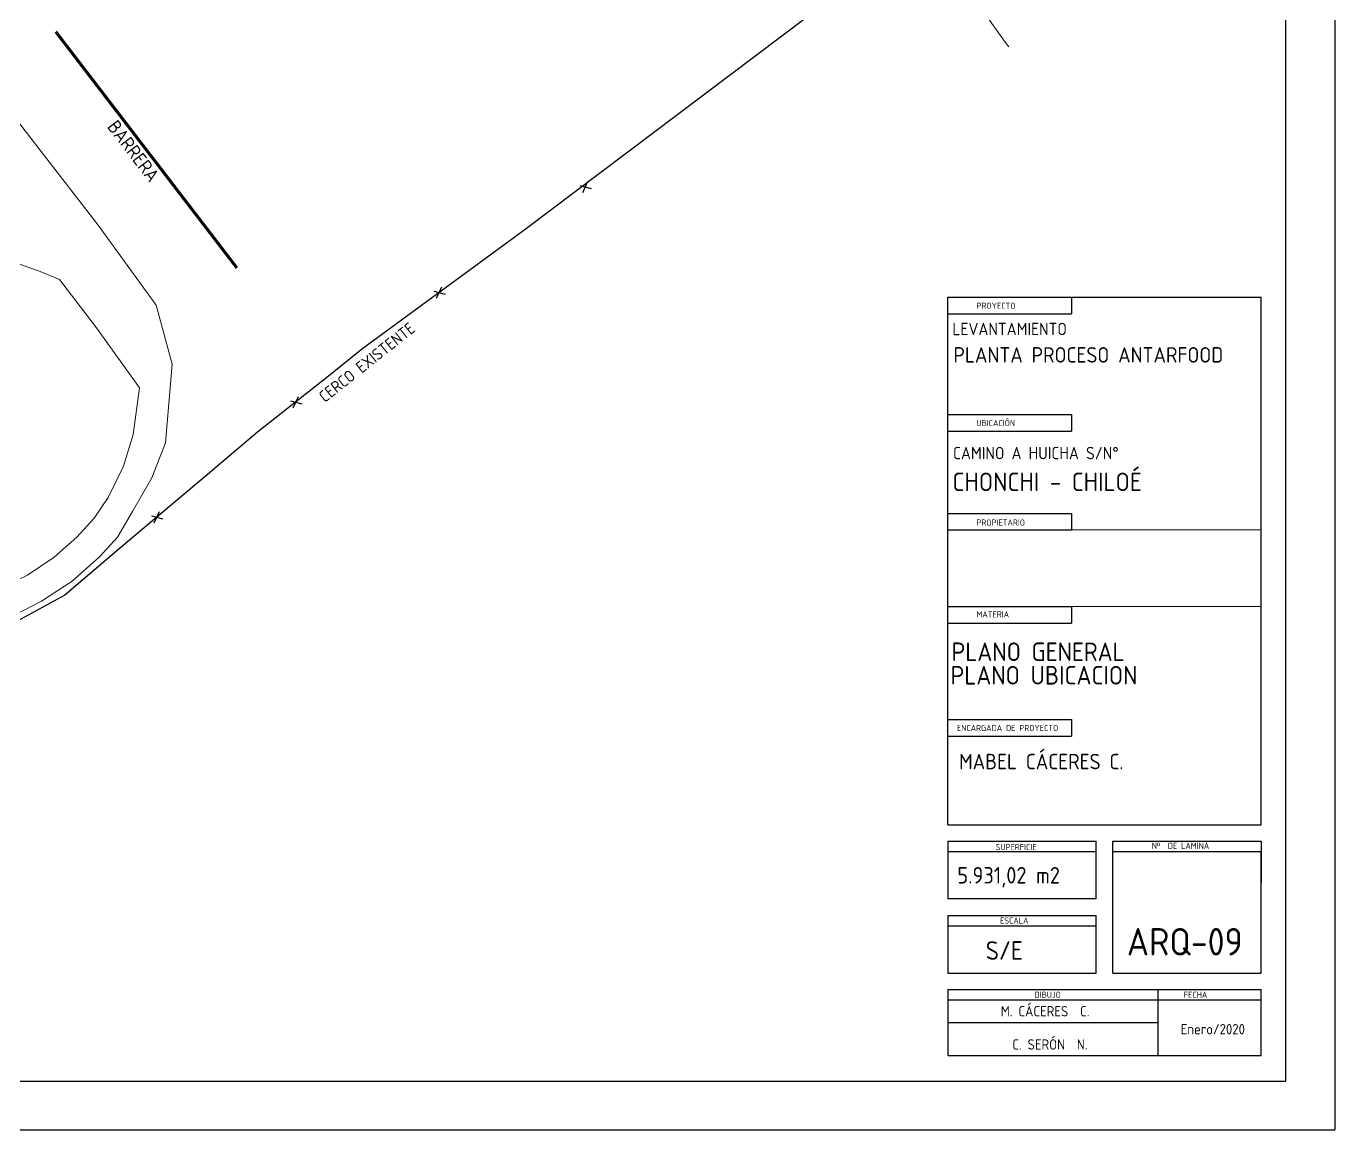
# Model space of a CAD drawing. Header units: inches. Extents: x 725.5 to 800.4, y -655.3 to -591.9.
# Drawn here: x 771.78 to 800.36, y -655.28 to -631.18 of the extents above; entities that cross this region are included whole.
import ezdxf

# ---------------------------------------------------------------- set-up
doc = ezdxf.new("R2010")
doc.units = ezdxf.units.IN
doc.header["$MEASUREMENT"] = 0
doc.linetypes.add('CONTINUA', pattern=[0])
doc.layers.add('101_FORMATO_E', color=7, linetype='Continuous')
doc.layers.add('CERCO', color=7, linetype='Continuous')
doc.layers.add('ACHUTECH', color=24, linetype='Continuous', lineweight=18)
doc.layers.add('muro', color=7, linetype='Continuous', lineweight=70)
doc.styles.get("Standard").update_dxf_attribs({"font": 'isocp2.shx'})
picture_1 = doc.add_image_def('image1.png', size_in_pixel=(454, 111))

# ---------------------------------------------------------------- blocks, each defined once
blk = doc.blocks.new('A$C5E903277')
at = {"layer": 'CERCO'}
for p, q in [((1.05, 0.09), (0, 0.98)), ((0.22, 0), (0.87, 1.13))]:
    blk.add_line(p, q, dxfattribs=at)

msp = doc.modelspace()

# ---------------------------------------------------------------- linework, layer by layer
at = {"layer": '101_FORMATO_E', "color": 7}
for p, q in [((800.363, -591.885), (800.363, -655.282)), ((799.296, -654.22), (799.296, -592.981)), ((791.911, -648.62), (791.911, -637.1)), ((791.911, -637.1), (798.751, -637.1)), ((794.611, -637.1), (794.611, -637.46)), ((798.751, -648.62), (798.751, -637.1)), ((798.751, -637.1), (798.751, -637.1)), ((791.911, -637.46), (794.611, -637.46)), ((791.911, -639.662), (794.611, -639.662)), ((794.611, -639.662), (794.611, -640.022)), ((791.911, -640.022), (794.611, -640.022)), ((791.911, -641.822), (794.611, -641.822)), ((794.611, -641.822), (794.611, -642.182)), ((791.911, -642.182), (794.611, -642.182)), ((791.911, -643.854), (794.611, -643.854)), ((794.611, -643.854), (794.611, -644.214)), ((791.911, -644.214), (794.611, -644.214)), ((791.911, -646.322), (794.611, -646.322)), ((794.611, -646.322), (794.611, -646.682)), ((791.911, -646.682), (794.611, -646.682)), ((791.911, -648.62), (798.751, -648.62)), ((791.911, -648.98), (791.911, -650.24)), ((791.911, -648.98), (795.151, -648.98)), ((795.151, -650.24), (795.151, -648.98)), ((795.511, -649.88), (795.511, -648.98)), ((795.511, -648.98), (798.751, -648.98)), ((795.511, -648.98), (798.751, -648.98)), ((798.751, -648.98), (798.751, -649.88)), ((791.911, -649.205), (795.151, -649.205)), ((795.511, -651.86), (795.511, -649.205)), ((795.511, -649.205), (798.751, -649.205)), ((798.751, -651.86), (798.751, -649.205)), ((795.151, -650.24), (791.911, -650.24)), ((791.911, -650.6), (791.911, -651.86)), ((791.911, -650.6), (795.151, -650.6)), ((791.911, -650.825), (795.151, -650.825)), ((795.151, -651.86), (795.151, -650.6)), ((791.911, -651.86), (795.151, -651.86)), ((795.511, -651.86), (798.751, -651.86)), ((791.911, -652.22), (791.911, -653.66)), ((791.911, -652.22), (798.751, -652.22)), ((791.911, -652.22), (791.911, -653.66)), ((791.911, -652.22), (798.751, -652.22)), ((796.501, -653.66), (796.501, -652.22)), ((798.751, -653.66), (798.751, -652.22)), ((798.751, -653.66), (798.751, -652.22)), ((791.911, -652.445), (798.751, -652.445)), ((791.911, -652.94), (796.501, -652.94)), ((791.911, -653.66), (798.751, -653.66)), ((791.911, -653.66), (798.751, -653.66)), ((726.617, -654.22), (799.296, -654.22)), ((726.617, -654.22), (799.296, -654.22)), ((725.502, -655.282), (800.363, -655.282)), ((725.502, -655.282), (800.363, -655.282))]:
    msp.add_line(p, q, dxfattribs=at)
at = {"layer": 'ACHUTECH', "color": 7, "linetype": 'CONTINUA', "lineweight": 13, "ltscale": 500}
for p, q in [((772.41, -631.315), (776.366, -636.468)), ((772.425, -631.303), (776.381, -636.456)), ((772.441, -631.291), (776.397, -636.444)), ((726.617, -654.22), (795.677, -654.22))]:
    msp.add_line(p, q, dxfattribs=at)
for points in [[(771.632, -633.307), (773.351, -635.521), (774.617, -637.273), (774.971, -638.562), (774.824, -640.279), (774.527, -641.044), (774.105, -641.779), (773.772, -642.335), (773.38, -642.77), (772.786, -643.298), (772.117, -643.734), (771.34, -644.138)], [(771.093, -643.513), (771.807, -643.166), (772.393, -642.774), (772.883, -642.337), (773.264, -641.921), (773.574, -641.469), (773.903, -640.791), (774.118, -640.098), (774.257, -639.075), (773.318, -637.769), (772.51, -636.709), (772.047, -636.521), (770.324, -635.918)]]:
    msp.add_lwpolyline(points, dxfattribs=at)
msp.add_open_spline([(782.705, -596.893), (783.1, -597.77), (783.722, -599.148), (784.608, -601.112), (785.765, -602.63), (786.949, -604.583), (787.894, -606.717), (789.414, -608.648), (790.487, -609.57), (792.047, -610.871), (790.594, -611.079), (790.61, -611.839), (789.946, -612.183), (789.834, -613.204), (789.416, -614.235), (788.928, -616.061), (790.86, -618.561), (791.541, -621.735), (793.006, -624.796), (791.989, -627.164), (791.88, -629.61), (792.73, -630.962), (793.244, -631.628)], degree=3, knots=[0, 0, 0, 0, 14.652668, 23.041862, 32.649684, 43.600871, 57.638886, 68.547684, 78.954483, 83.959432, 89.656571, 91.327653, 94.46816, 99.436951, 105.770982, 111.863227, 126.922298, 148.951937, 162.946382, 175.216126, 186.334255, 198.821369, 198.821369, 198.821369, 198.821369], dxfattribs=at)
at = {"layer": 'CERCO'}
for p, q in [((791.977, -628.611), (782.649, -635.642)), ((783.875, -634.656), (784.123, -634.721)), ((783.935, -634.809), (784.05, -634.563)), ((782.649, -635.642), (779.136, -638.22)), ((779.136, -638.22), (778.385, -638.825)), ((778.385, -638.825), (776.833, -640.049)), ((776.833, -640.049), (775.595, -641.094))]:
    msp.add_line(p, q, dxfattribs=at)
msp.add_lwpolyline([(775.595, -641.094), (773.854, -642.557), (772.621, -643.603), (771.58, -644.176)], dxfattribs=at)

# ---------------------------------------------------------------- block references
at = {"layer": 'muro', "xscale": 0.1970121470817941, "yscale": 0.1970121470817941, "zscale": 0.1970121470817941, "rotation": 285.1014788219539}
for p in [(780.673, -636.925), (777.541, -639.317), (774.506, -641.828)]:
    msp.add_blockref('A$C5E903277', p, dxfattribs=at)

# ---------------------------------------------------------------- texts
at = {"layer": '101_FORMATO_E', "color": 7}
for s, height, p in [('PROYECTO', 0.135, (792.536, -637.352)), ('LEVANTAMIENTO', 0.27, (792.011, -637.927)), ('PLANTA PROCESO ANTARFOOD', 0.3375, (792.035, -638.526)), ('UBICACIÓN', 0.135, (792.536, -639.914)), ('CAMINO A HUICHA S/N° ', 0.27, (792.023, -640.637)), ('CHONCHI - CHILOÉ', 0.405, (792.011, -641.333)), ('PROPIETARIO', 0.135, (792.536, -642.087)), ('MATERIA', 0.135, (792.536, -644.093)), ('PLANO GENERAL ', 0.405, (791.993, -645.044)), ('PLANO UBICACION', 0.405, (791.971, -645.557)), ('ENCARGADA DE PROYECTO', 0.135, (792.109, -646.574)), ('MABEL CÁCERES C.', 0.3375, (792.158, -647.408)), ('SUPERFICIE', 0.135, (792.955, -649.174)), ('Nº  DE LAMINA', 0.135, (796.366, -649.147)), ('5.931,02 m2', 0.36, (792.118, -649.903)), ('ESCALA', 0.135, (793.049, -650.78)), ('ARQ-09 ', 0.599, (795.821, -651.474)), ('S/E', 0.405, (792.739, -651.568)), ('DIBUJO', 0.135, (793.805, -652.4)), ('FECHA', 0.135, (797.063, -652.4)), ('M. CÁCERES  C.', 0.225, (793.067, -652.805)), ('Enero/2020', 0.225, (796.997, -653.197)), ('C. SERÓN  N.', 0.225, (793.319, -653.53))]:
    msp.add_text(s, height=height, dxfattribs=at).set_placement(p)
at = {"layer": 'ACHUTECH', "color": 7, "linetype": 'CONTINUA', "lineweight": 13, "ltscale": 500, "attachment_point": 1}
for s, insert, char_height, width, rotation in [('BARRERA', (773.77, -633.199), 0.2955, 3.39708, 307.3372), ('CERCO EXISTENTE', (778.143, -639.21), 0.25612, 9.83281, 38.3791)]:
    msp.add_mtext(s, dxfattribs=dict(at, insert=insert, char_height=char_height, width=width, rotation=rotation))

# ---------------------------------------------------------------- pictures from other files: only their frames are drawn
at = {"layer": 'ACHUTECH', "color": 7, "linetype": 'CONTINUA', "lineweight": 13, "ltscale": 500}
image = msp.add_image(picture_1, insert=(791.911, -643.854), size_in_units=(6.84, 1.672), dxfattribs=at)
image.dxf.flags = 7

doc.saveas('drawing.dxf')
